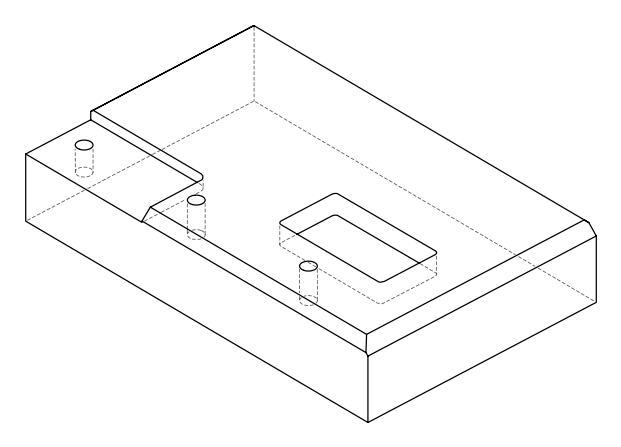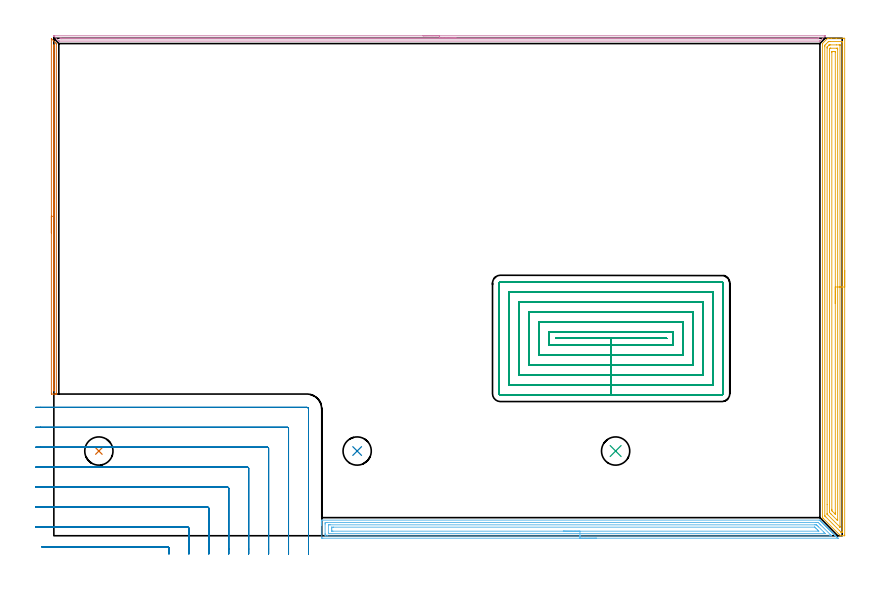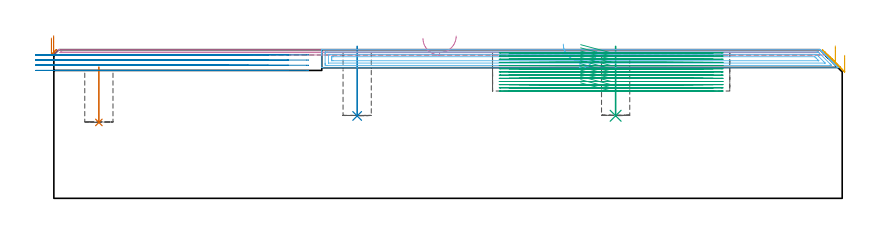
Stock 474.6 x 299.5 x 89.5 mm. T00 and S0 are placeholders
(PLAN: 9 operations, 3 tool changes, 95.2 min)
(1 INDEXABLE_INSERT_DRILL_BLIND_HOLE_FROM_SOLID | STEP1POCKET | NXT0302_005 | 0.14 min | 9871 mm3)
(2 INDEXABLE_INSERT_DRILL_BLIND_HOLE_FROM_SOLID_1 | STEP1POCKET_1 | NXT0302_005 | 0.17 min | 8989 mm3)
(3 INDEXABLE_INSERT_DRILL_BLIND_HOLE_FROM_SOLID_2 | STEP1POCKET_2 | NXT0302_005 | 0.17 min | 8966 mm3)
(4 AREA_MILL | FG_CHAMFER_SURFACE | UGT0205_001 | 7.52 min | 2391 mm3)
(5 AREA_MILL_1 | FG_CHAMFER_SURFACE_1 | UGT0205_001 | 12.07 min | 26872 mm3)
(6 AREA_MILL_2 | FG_CHAMFER_SURFACE_2 | UGT0205_001 | 10.04 min | 18392 mm3)
(7 AREA_MILL_3 | FG_CHAMFER_SURFACE_3 | UGT0205_001 | 3.54 min | 967 mm3)
(8 MILL_CORNER_NOTCH_RECTANGULAR | CORNER_NOTCH_RECTANGULAR | UGT0201_010 | Follow Part, ap 4, ae 75% | 11.65 min | 168564 mm3)
(9 MILL_RECTANGULAR_POCKET | POCKET_RECTANGULAR_STRAIGHT | NXT0201_009 | Follow Part, ap 2, ae 75% | 49.95 min | 269836 mm3)
(TOOL NXT0302_005 | Index. Insert Drill 17mm [880-D1700L20-05] | D17 PA176 FL85 Z2)
(TOOL UGT0205_001 | Chamfer Mill 20 x 3 x 45 deg. | D20 FL50 Z2)
(TOOL UGT0201_010 | End Mill 16 mm | D16 FL22 Z2)
(TOOL NXT0201_009 | ENDMILL 8mm [2P460-0800-NA 1630] | D8 FL26 Z6)
(OP 1 INDEXABLE_INSERT_DRILL_BLIND_HOLE_FROM_SOLID)
G17 G21 G94 G90
T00 M6
G54
G17 G0 G90 X27.1 Y51. S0 M3
G43 Z99.5 H1
G94 G81 G98 Z45.7 F250. R79.
G80
M5
M2
(OP 2 INDEXABLE_INSERT_DRILL_BLIND_HOLE_FROM_SOLID_1)
G17 G21 G94 G90
T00 M6
G54
G17 G0 G90 X182.6 Y51. S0 M3
G43 Z99.5 H1
G94 G81 G98 Z49.6 F250. R91.5
G80
M5
M2
(OP 3 INDEXABLE_INSERT_DRILL_BLIND_HOLE_FROM_SOLID_2)
G17 G21 G94 G90
T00 M6
G54
G17 G0 G90 X338.2 Y51. S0 M3
G43 Z99.5 H1
G94 G81 G98 Z49.7 F250. R91.5
G80
M5
M2
(OP 4 AREA_MILL)
G17 G21 G94 G90
T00 M6
G54
G17 G0 G90 X222.214 Y301. S1061 M3
G43 Z99.5 H0
Z96.3
G94 G1 X222.252 Z95.428 F250.
X222.366 Z94.564
X222.554 Z93.712
X222.817 Z92.88
X223.151 Z92.074
X223.553 Z91.3
X224.022 Z90.564
X224.553 Z89.872
X225.143 Z89.229
X225.786 Z88.64
X226.478 Z88.109
X227.214 Z87.64
X227.987 Z87.237
X228.793 Z86.903
X229.625 Z86.641
X230.477 Z86.452
X231.342 Z86.338
X232.214 Z86.3
X464.218 Y300.999 Z86.299
X464.294
X464.345 Y300.997 Z86.297
X464.366 Y300.993 Z86.299
X464.382 Y300.99 Z86.301
X464.334 Y300.931 Z86.362
X464.182 Y300.78 Z86.517
X462.877 Y299.477 Z87.822
X461.415 Y298.015 Z89.285
X461.242 Y297.844 Z89.452
X461.195 Y297.804 Z89.489
X461.089 Y297.8 Z89.5
X3.311
X3.005 Y297.804 Z89.49
X2.871 Y297.929 Z89.37
X0.003 Y300.796 Z86.502
Y300.8 Z86.498
X0.001 Y300.84 Z86.458
X0.003 Y300.964 Z86.334
X0.031 Y300.992 Z86.307
X0.107 Y300.997 Z86.303
X0.181 Y301. Z86.3
X232.214
Y299.586 Z87.714
X459.939 Y299.585 Z87.715
X460.195 Y299.584 Z87.716
X460.456 Y299.582 Z87.718
X460.506 Y299.579 Z87.721
X460.488 Y299.55 Z87.75
X460.304 Y299.36 Z87.94
X460.195 Y299.25 Z88.05
X460.159 Y299.221 Z88.079
X460.132 Y299.219 Z88.081
X460.069 Y299.216 Z88.084
X459.938 Y299.215 Z88.085
X4.842
X4.587 Y299.217 Z88.083
X4.205 Y299.221 Z88.079
X4.03 Y299.232 Z88.068
X3.857 Y299.404 Z87.896
X3.696 Y299.565 Z87.735
X3.824 Y299.579 Z87.721
X4.205 Y299.583 Z87.717
X4.462 Y299.585 Z87.715
X232.214 Y299.586 Z87.714
X233.085 Z87.752
X233.95 Z87.866
X234.802 Z88.055
X235.634 Z88.317
X236.44 Z88.651
X237.214 Z89.054
X237.949 Z89.523
X238.641 Z90.054
X239.285 Z90.643
X239.874 Z91.286
X240.405 Z91.979
X240.874 Z92.714
X241.277 Z93.488
X241.611 Z94.294
X241.873 Z95.126
X242.062 Z95.978
X242.176 Z96.843
X242.214 Z97.714
G0 Z99.5
M5
M2
(OP 5 AREA_MILL_1)
G17 G21 G94 G90
T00 M6
G54
G17 G0 G90 X476.1 Y159.75 S1061 M3
G43 Z99.5 H0
Z86.1
G94 G1 Y159.712 Z85.228 F250.
Y159.598 Z84.364
Y159.409 Z83.512
Y159.147 Z82.68
Y158.813 Z81.874
Y158.41 Z81.1
Y157.941 Z80.364
Y157.41 Z79.672
Y156.821 Z79.029
Y156.178 Z78.44
Y155.486 Z77.909
Y154.75 Z77.44
Y153.976 Z77.037
Y153.17 Z76.703
Y152.338 Z76.441
Y151.486 Z76.252
Y150.622 Z76.138
Y149.75 Z76.1
Y0.36
X476.097 Y0.167 Z76.103
X476.091 Y0.002 Z76.106
X475.927 Y0. Z76.27
X474.711 Z77.483
X473.618 Y0.001 Z78.581
X473.605 Y0.002 Z78.594
X473.6 Y0.004 Z78.598
X473.581 Y0.018 Z78.618
X473.383 Y0.215 Z78.813
X472.986 Y0.614 Z79.213
X463.162 Y10.437 Z89.036
X463.037 Y10.562 Z89.162
X462.783 Y10.818 Z89.415
X462.706 Y10.899 Z89.492
X462.7 Y11.33 Z89.5
Y296.208
X462.704 Y296.294 Z89.489
X462.724 Y296.322 Z89.471
X462.799 Y296.4 Z89.399
X465.733 Y299.333 Z86.466
X465.859 Y299.456 Z86.339
X465.897 Y299.49 Z86.301
X466.522 Y299.5 Z85.678
X467.961 Z84.236
X470.998 Z81.198
X475.596 Z76.601
X475.876 Y299.498 Z76.322
X476.092 Y299.49 Z76.106
X476.099 Y299.272 Z76.099
X476.1 Y149.75 Z76.1
X474.686 Z77.514
Y2.4
X474.684 Y2.183 Z77.516
X474.681 Y2.075 Z77.519
X474.679 Y2.025 Z77.521
X474.668 Y2.01 Z77.532
X474.618 Y2.008 Z77.582
X474.221 Y2.001 Z77.979
X474.123 Y2.003 Z78.077
X474.074 Y2.007 Z78.126
X474.05 Y2.011 Z78.15
X474.002 Y2.057 Z78.198
X473.826 Y2.226 Z78.374
X473.65 Y2.4 Z78.55
X472.941 Y3.109 Z79.259
X464.72 Y11.33 Z87.48
X464.461 Y11.591 Z87.739
X464.287 Y11.768 Z87.913
X464.148 Y11.913 Z88.052
X464.121 Y11.958 Z88.079
X464.114 Y12.223 Z88.086
X464.115 Y294.421 Z88.085
X464.132 Y295.27 Z88.068
X464.17 Y295.314 Z88.03
X464.572 Y295.72 Z87.628
X464.974 Y296.124 Z87.226
X465.951 Y297.1 Z86.249
X466.355 Y297.493 Z85.845
X466.744 Y297.496 Z85.456
X467.234 Y297.499 Z84.966
X474.316 Z77.884
X474.558 Y297.495 Z77.642
X474.668 Y297.49 Z77.532
X474.679 Y297.486 Z77.521
X474.681 Y297.469 Z77.519
X474.684 Y297.42 Z77.516
X474.685 Y297.322 Z77.515
X474.686 Y297.126 Z77.514
Y149.75
X473.271 Z78.929
Y5.638
X473.269 Y5.304 Z78.931
X473.267 Y5.261 Z78.933
X473.265 Y5.249 Z78.935
X473.26 Y5.251 Z78.94
X473.187 Y5.317 Z79.013
X473.077 Y5.423 Z79.123
X465.859 Y12.641 Z86.341
X465.624 Y12.88 Z86.576
X465.566 Y12.942 Z86.634
X465.539 Y12.972 Z86.661
X465.535 Y13.006 Z86.665
X465.533 Y13.116 Z86.667
X465.529 Y13.449 Z86.671
X465.528 Y18.696 Z86.672
X465.529 Y293.528 Z86.671
X465.53 Y293.86 Z86.67
X465.534 Y294.141 Z86.666
X465.535 Y294.207 Z86.665
X465.575 Y294.263 Z86.625
X465.722 Y294.421 Z86.478
X466.614 Y295.314 Z85.586
X466.68 Y295.379 Z85.52
X466.744 Y295.44 Z85.456
X466.791 Y295.48 Z85.409
X466.833 Y295.49 Z85.367
X466.92 Y295.494 Z85.28
X467.095 Y295.498 Z85.105
X467.446 Y295.5 Z84.754
X471.17 Z81.03
X472.757 Z79.443
X472.941 Y295.498 Z79.259
X473.125 Y295.495 Z79.075
X473.246 Y295.49 Z78.954
X473.265 Y295.481 Z78.935
X473.267 Y295.465 Z78.933
X473.27 Y295.425 Z78.93
X473.271 Y295.314 Z78.929
Y149.75
X471.857 Z80.343
Y9.306
X471.855 Y9.187 Z80.345
X471.853 Y9.128 Z80.347
X471.852 Y9.113 Z80.348
X471.839 Y9.121 Z80.361
X471.406 Y9.544 Z80.794
X467.833 Y13.116 Z84.367
X467.63 Y13.321 Z84.57
X466.95 Y14.009 Z85.25
X466.944 Y14.701 Z85.256
X466.943 Y14.902 Z85.257
Y292.635
X466.946 Y292.982 Z85.254
X466.95 Y293.154 Z85.25
X466.952 Y293.191 Z85.248
X466.971 Y293.214 Z85.229
X467.012 Y293.258 Z85.188
X467.22 Y293.46 Z84.98
X467.257 Y293.49 Z84.943
X467.308 Y293.494 Z84.892
X467.415 Y293.497 Z84.785
X467.63 Y293.5 Z84.57
X467.658 Z84.542
X471.198 Z81.002
X471.606 Y293.495 Z80.594
X471.81 Y293.49 Z80.39
X471.851 Y293.487 Z80.349
X471.853 Y293.452 Z80.347
X471.855 Y293.393 Z80.345
X471.857 Y292.835 Z80.343
Y292.635
Y149.75
X470.443 Z81.757
X470.442 Y13.85 Z81.758
X470.438 Y13.116 Z81.762
X470.436 Y12.964 Z81.764
X470.282 Y13.116 Z81.918
X468.497 Y14.902 Z83.703
X468.364 Y15.054 Z83.836
X468.358 Y15.795 Z83.842
X468.357 Y15.954 Z83.843
X468.358 Y291.008 Z83.842
X468.359 Y291.168 Z83.841
X468.364 Y291.477 Z83.836
X468.515 Y291.49 Z83.685
X468.758 Y291.497 Z83.442
X469.4 Y291.499 Z82.8
X469.64 Y291.5 Z82.56
X470.285 Y291.496 Z81.915
X470.377 Y291.494 Z81.823
X470.427 Y291.49 Z81.773
X470.436 Y291.327 Z81.764
X470.441 Y291.008 Z81.759
X470.442 Y290.849 Z81.758
X470.443 Y149.75 Z81.757
Y148.878 Z81.795
Y148.013 Z81.909
Y147.162 Z82.098
Y146.33 Z82.36
Y145.524 Z82.694
Y144.75 Z83.097
Y144.014 Z83.565
Y143.322 Z84.096
Y142.679 Z84.686
Y142.09 Z85.329
Y141.558 Z86.021
Y141.09 Z86.757
Y140.687 Z87.531
Y140.353 Z88.337
Y140.091 Z89.169
Y139.902 Z90.02
Y139.788 Z90.885
Y139.75 Z91.757
G0 Z99.5
M5
M2
(OP 6 AREA_MILL_2)
G17 G21 G94 G90
T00 M6
G54
G17 G0 G90 X326.7 Y-1.5 S1061 M3
G43 Z99.5 H0
Z88.6
G94 G1 X326.662 Z87.728 F250.
X326.548 Z86.864
X326.359 Z86.012
X326.097 Z85.18
X325.763 Z84.374
X325.36 Z83.6
X324.892 Z82.864
X324.36 Z82.172
X323.771 Z81.529
X323.128 Z80.94
X322.436 Z80.408
X321.7 Z79.94
X320.926 Z79.537
X320.12 Z79.203
X319.288 Z78.941
X318.437 Z78.752
X317.572 Z78.638
X316.7 Z78.6
X161.902
X161.568 Y-1.497 Z78.602
X161.31 Y-1.492 Z78.606
X161.3 Y-1.23 Z78.868
Y6.173 Z86.267
Y6.751 Z86.848
Y7.062 Z87.158
Y7.641 Z87.737
Y7.951 Z88.046
Y8.573 Z88.672
Y9.009 Z89.108
X161.306 Y9.361 Z89.453
X161.31 Y9.397 Z89.488
X161.456 Y9.4 Z89.5
X460.792
X461.204 Y9.394 Z89.492
X461.269 Y9.331 Z89.431
X461.316 Y9.285 Z89.383
X461.684 Y8.917 Z89.015
X461.761 Y8.84 Z88.937
X461.836 Y8.765 Z88.864
X461.981 Y8.619 Z88.718
X462.058 Y8.544 Z88.64
X462.131 Y8.469 Z88.568
X462.279 Y8.322 Z88.421
X462.354 Y8.248 Z88.344
X462.427 Y8.174 Z88.273
X462.576 Y8.025 Z88.124
X462.65 Y7.951 Z88.048
X462.722 Y7.879 Z87.978
X462.873 Y7.727 Z87.826
X462.947 Y7.655 Z87.751
X463.017 Y7.583 Z87.682
X463.171 Y7.43 Z87.529
X463.243 Y7.358 Z87.455
X463.313 Y7.288 Z87.387
X463.468 Y7.132 Z87.231
X463.54 Y7.062 Z87.158
X463.608 Y6.992 Z87.091
X463.766 Y6.835 Z86.934
X463.836 Y6.766 Z86.862
X463.904 Y6.697 Z86.796
X464.063 Y6.538 Z86.637
X464.132 Y6.469 Z86.566
X464.199 Y6.402 Z86.501
X464.36 Y6.24 Z86.339
X464.429 Y6.173 Z86.269
X464.494 Y6.106 Z86.205
X464.658 Y5.943 Z86.042
X464.725 Y5.877 Z85.973
X464.79 Y5.811 Z85.91
X464.955 Y5.645 Z85.744
X465.022 Y5.58 Z85.677
X465.085 Y5.515 Z85.614
X465.253 Y5.348 Z85.447
X465.318 Y5.284 Z85.38
X465.381 Y5.22 Z85.319
X465.55 Y5.051 Z85.15
X465.614 Y4.987 Z85.084
X465.676 Y4.925 Z85.024
X465.847 Y4.753 Z84.852
X465.911 Y4.691 Z84.788
X465.971 Y4.629 Z84.728
X466.145 Y4.456 Z84.555
X466.207 Y4.395 Z84.491
X466.267 Y4.334 Z84.433
X466.442 Y4.158 Z84.257
X466.503 Y4.098 Z84.195
X466.562 Y4.038 Z84.137
X466.74 Y3.861 Z83.96
X466.8 Y3.802 Z83.898
X466.857 Y3.743 Z83.842
X467.037 Y3.564 Z83.663
X467.096 Y3.505 Z83.602
X467.153 Y3.448 Z83.547
X467.334 Y3.266 Z83.365
X467.393 Y3.209 Z83.306
X467.448 Y3.152 Z83.251
X467.632 Y2.969 Z83.068
X467.689 Y2.913 Z83.009
X467.744 Y2.857 Z82.956
X467.929 Y2.671 Z82.77
X467.985 Y2.616 Z82.713
X468.039 Y2.561 Z82.66
X468.227 Y2.374 Z82.473
X468.282 Y2.32 Z82.417
X468.334 Y2.266 Z82.365
X468.524 Y2.077 Z82.176
X468.578 Y2.023 Z82.12
X468.63 Y1.971 Z82.07
X468.821 Y1.779 Z81.878
X468.874 Y1.727 Z81.824
X468.925 Y1.675 Z81.774
X469.119 Y1.482 Z81.581
X469.171 Y1.431 Z81.528
X469.221 Y1.38 Z81.479
X469.416 Y1.184 Z81.283
X469.467 Y1.134 Z81.231
X469.516 Y1.085 Z81.184
X469.714 Y0.887 Z80.986
X469.764 Y0.838 Z80.935
X469.811 Y0.789 Z80.888
X470.011 Y0.59 Z80.689
X470.06 Y0.542 Z80.639
X470.107 Y0.494 Z80.593
X470.308 Y0.292 Z80.391
X470.356 Y0.245 Z80.342
X470.402 Y0.198 Z80.297
X470.606 Y-0.005 Z80.094
X470.653 Y-0.051 Z80.046
X470.698 Y-0.097 Z80.002
X470.903 Y-0.303 Z79.796
X470.949 Y-0.348 Z79.749
X470.993 Y-0.392 Z79.707
X471.201 Y-0.6 Z79.499
X471.245 Y-0.644 Z79.453
X471.542 Y-0.94 Z79.157
X471.667 Y-1.067 Z79.033
X471.795 Y-1.195 Z78.905
X471.986 Y-1.385 Z78.713
X472.093 Y-1.492 Z78.605
X472.094 Y-1.497 Z78.6
X472.093 Y-1.499 Z78.599
X471.872 Y-1.5 Z78.6
X316.7
Y-0.086 Z80.014
X164.613
X163.719 Y-0.084 Z80.016
X163.686 Y-0.082 Z80.018
X163.31 Y-0.051 Z80.049
X163.303 Y0.331 Z80.431
X163.301 Y0.838 Z80.938
X163.3 Y1.223 Z81.323
X163.301 Y7.062 Z87.162
X163.302 Y7.445 Z87.545
X163.31 Y7.951 Z88.051
X163.655 Y7.982 Z88.082
X163.686 Y7.984 Z88.084
X164.544 Y7.986 Z88.086
X458.973
X459.867 Y7.983 Z88.083
X459.899 Y7.981 Z88.081
X460.187 Y7.951 Z88.051
X460.792 Y7.357 Z87.457
X461.088 Y7.062 Z87.162
X461.684 Y6.467 Z86.567
X467.312 Y0.838 Z80.938
X467.929 Y0.217 Z80.317
X468.19 Y-0.051 Z80.049
X467.959 Y-0.081 Z80.019
X467.929 Y-0.083 Z80.017
X467.072 Y-0.086 Z80.014
X316.7
Y1.328 Z81.428
X165.471 Y1.329 Z81.429
X165.338 Y1.33 Z81.43
X165.316 Y1.332 Z81.432
X165.312 Y1.334 Z81.434
X165.308 Y1.353 Z81.453
X165.303 Y1.443 Z81.543
X165.301 Y1.557 Z81.657
X165.3 Y1.727 Z81.827
X165.301 Y6.342 Z86.442
X165.307 Y6.513 Z86.613
X165.31 Y6.558 Z86.658
X165.324 Y6.565 Z86.665
X165.371 Y6.567 Z86.667
X165.471 Y6.569 Z86.669
X165.963 Y6.571 Z86.671
X166.363
X458.115
X458.61 Y6.569 Z86.669
X459.007 Y6.564 Z86.664
X459.132 Y6.557 Z86.657
X459.263 Y6.43 Z86.53
X459.526 Y6.173 Z86.273
X459.899 Y5.801 Z85.901
X460.417 Y5.284 Z85.384
X463.468 Y2.233 Z82.333
X463.973 Y1.727 Z81.827
X464.36 Y1.338 Z81.438
X464.361 Y1.332 Z81.432
X463.868 Y1.329 Z81.429
X316.7 Y1.328 Z81.428
Y2.743 Z82.843
X168.021
X167.361 Y2.746 Z82.846
X167.324 Y2.748 Z82.848
X167.31 Y2.75 Z82.85
X167.308 Y2.769 Z82.869
X167.303 Y2.868 Z82.968
X167.301 Y3.065 Z83.165
X167.3 Y3.461 Z83.561
Y4.35 Z84.45
X167.302 Y4.817 Z84.917
X167.305 Y5.028 Z85.128
X167.31 Y5.133 Z85.233
X167.312 Y5.151 Z85.251
X167.332 Y5.153 Z85.253
X167.384 Y5.155 Z85.255
X168.148 Y5.157 Z85.257
X168.274
X457.924
X458.019 Y5.156 Z85.256
X458.066 Y5.153 Z85.253
X458.086 Y5.151 Z85.251
X458.115 Y5.129 Z85.229
X458.856 Y4.395 Z84.495
X459.007 Y4.244 Z84.344
X459.746 Y3.505 Z83.605
X459.899 Y3.352 Z83.452
X460.482 Y2.76 Z82.86
X460.491 Y2.748 Z82.848
X460.488 Y2.747 Z82.847
X460.451 Y2.745 Z82.845
X460.372 Y2.743 Z82.843
X460.215
X316.7
X315.828 Z82.881
X314.964 Z82.995
X314.112 Z83.183
X313.28 Z83.446
X312.474 Z83.78
X311.7 Z84.182
X310.964 Z84.651
X310.272 Z85.182
X309.629 Z85.772
X309.04 Z86.415
X308.509 Z87.107
X308.04 Z87.843
X307.637 Z88.616
X307.303 Z89.422
X307.041 Z90.254
X306.852 Z91.106
X306.738 Z91.971
X306.7 Z92.843
G0 Z99.5
M5
M2
(OP 7 AREA_MILL_3)
G17 G21 G94 G90
T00 M6
G54
G17 G0 G90 X-1.5 Y182.3 S1061 M3
G43 Z99.5 H0
Z96.5
G94 G1 Y182.338 Z95.628 F250.
Y182.452 Z94.764
Y182.641 Z93.912
Y182.903 Z93.08
Y183.237 Z92.274
Y183.64 Z91.5
Y184.109 Z90.764
Y184.64 Z90.072
Y185.229 Z89.429
Y185.872 Z88.84
Y186.564 Z88.308
Y187.3 Z87.84
Y188.074 Z87.437
Y188.88 Z87.103
Y189.712 Z86.841
Y190.564 Z86.652
Y191.429 Z86.538
Y192.3 Z86.5
Y299.187
X-1.495 Y299.27 Z86.504
X-1.493 Y299.281 Z86.505
X-1.469 Y299.27 Z86.529
X1.232 Y296.568 Z89.231
X1.488 Y296.314 Z89.484
X1.491 Y296.31 Z89.488
X1.494 Y296.297 Z89.489
X1.5 Y295.993 Z89.5
Y85.479
X1.497 Y85.31 Z89.488
X1.438 Y85.307 Z89.43
X1.014 Y85.3 Z89.014
X0.714 Z88.714
X0. Z87.995
X-1.249 Z86.748
X-1.491 Y85.302 Z86.505
X-1.5 Y85.783 Z86.5
Y192.3
X-0.086 Z87.914
X-0.085 Y295.099 Z87.915
Y295.184
X-0.083 Y295.27 Z87.917
X-0.077 Y295.416 Z87.923
X0. Y295.341 Z88.
X0.058 Y295.281 Z88.058
X0.079 Y295.238 Z88.079
X0.082 Y295.184 Z88.082
X0.084 Y295.099 Z88.084
X0.085 Y295.013 Z88.085
X0.086 Y294.205 Z88.086
X0.085 Y87.628 Z88.085
X0.083 Y87.542 Z88.083
X0.079 Y87.371 Z88.079
X0.071 Y87.309 Z88.071
X0.051 Y87.306 Z88.051
X0. Y87.303 Z88.
X-0.059 Z87.941
X-0.075 Y87.306 Z87.925
X-0.079 Y87.308 Z87.921
X-0.081 Y87.343 Z87.919
X-0.084 Y87.456 Z87.916
X-0.086 Y87.799 Z87.914
Y192.3
Y193.172 Z87.952
Y194.037 Z88.066
Y194.888 Z88.255
Y195.72 Z88.517
Y196.526 Z88.851
Y197.3 Z89.254
Y198.036 Z89.723
Y198.728 Z90.254
Y199.371 Z90.843
Y199.961 Z91.486
Y200.492 Z92.178
Y200.96 Z92.914
Y201.363 Z93.688
Y201.697 Z94.494
Y201.959 Z95.326
Y202.148 Z96.178
Y202.262 Z97.043
Y202.3 Z97.914
G0 Z99.5
M5
M2
(OP 8 MILL_CORNER_NOTCH_RECTANGULAR)
G17 G21 G94 G90
T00 M6
G54
G17 G0 G90 X69.303 Y-11. S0 M3
G43 Z99.5 H0
Z86.375
G94 G1 X69.3 Y-8. F250.
Y-7.918 F500.
Y-7.493
G3 X68.507 Y-6.7 R0.8
G1 X-4.372
X-7.372 F250.
G0 Z99.5
X81.303 Y-11.
Z86.375
G1 X81.3 Y-8.
Y-7.918 F500.
Y4.506
G3 X80.506 Y5.3 R0.8
G1 X-8.
X-11. F250.
G0 Z99.5
X93.304 Y-11.
Z86.375
G1 X93.3 Y-8.
Y-7.918 F500.
Y16.506
G3 X92.506 Y17.3 R0.8
G1 X-8.
X-11. F250.
G0 Z99.5
X105.305 Y-11.
Z86.375
G1 X105.3 Y-8.
Y-7.918 F500.
Y28.506
G3 X104.506 Y29.3 R0.8
G1 X-8.
X-11. F250.
G0 Z99.5
X117.307 Y-11.
Z86.375
G1 X117.3 Y-8.
Y-7.918 F500.
Y40.505
G3 X116.505 Y41.3 R0.8
G1 X-8.
X-11. F250.
G0 Z99.5
X129.31 Y-11.
Z86.375
G1 X129.3 Y-8.
Y-7.918 F500.
Y52.505
G3 X128.505 Y53.3 R0.8
G1 X-8.
X-11. F250.
G0 Z99.5
X141.321 Y-11.
Z86.375
G1 X141.3 Y-8.
Y-7.918 F500.
Y64.505
G3 X140.505 Y65.3 R0.8
G1 X-8.
X-11. F250.
G0 Z99.5
X153.3 Y-10.918
Z86.375
G1 Y-7.918
Y76.3 F500.
G3 X152.3 Y77.3 R1.
G1 X-8.
X-11. F250.
G0 Z99.5
X69.3 Y-11.
Z83.25
G1 Y-8.
Y-7.493 F500.
G3 X68.507 Y-6.7 R0.8
G1 X-4.372
X-7.372 F250.
G0 Z99.5
X81.3 Y-11.
Z83.25
G1 Y-8.
Y4.506 F500.
G3 X80.506 Y5.3 R0.8
G1 X-8.
X-11. F250.
G0 Z99.5
X93.3 Y-11.
Z83.25
G1 Y-8.
Y16.506 F500.
G3 X92.506 Y17.3 R0.8
G1 X-8.
X-11. F250.
G0 Z99.5
X105.3 Y-11.
Z83.25
G1 Y-8.
Y28.506 F500.
G3 X104.506 Y29.3 R0.8
G1 X-8.
X-11. F250.
G0 Z99.5
X117.3 Y-11.
Z83.25
G1 Y-8.
Y40.505 F500.
G3 X116.505 Y41.3 R0.8
G1 X-8.
X-11. F250.
G0 Z99.5
X129.3 Y-11.
Z83.25
G1 Y-8.
Y52.505 F500.
G3 X128.505 Y53.3 R0.8
G1 X-8.
X-11. F250.
G0 Z99.5
X141.3 Y-11.
Z83.25
G1 Y-8.
Y64.505 F500.
G3 X140.505 Y65.3 R0.8
G1 X-8.
X-11. F250.
G0 Z99.5
X153.3 Y-11.
Z83.25
G1 Y-8.
Y76.3 F500.
G3 X152.3 Y77.3 R1.
G1 X-8.
X-11. F250.
G0 Z99.5
X69.3 Y-11.
Z80.125
G1 Y-8.
Y-7.493 F500.
G3 X68.507 Y-6.7 R0.8
G1 X-4.372
X-7.372 F250.
G0 Z99.5
X81.3 Y-11.
Z80.125
G1 Y-8.
Y4.506 F500.
G3 X80.506 Y5.3 R0.8
G1 X-8.
X-11. F250.
G0 Z99.5
X93.3 Y-11.
Z80.125
G1 Y-8.
Y16.506 F500.
G3 X92.506 Y17.3 R0.8
G1 X-8.
X-11. F250.
G0 Z99.5
X105.3 Y-11.
Z80.125
G1 Y-8.
Y28.506 F500.
G3 X104.506 Y29.3 R0.8
G1 X-8.
X-11. F250.
G0 Z99.5
X117.3 Y-11.
Z80.125
G1 Y-8.
Y40.505 F500.
G3 X116.505 Y41.3 R0.8
G1 X-8.
X-11. F250.
G0 Z99.5
X129.3 Y-11.
Z80.125
G1 Y-8.
Y52.505 F500.
G3 X128.505 Y53.3 R0.8
G1 X-8.
X-11. F250.
G0 Z99.5
X141.3 Y-11.
Z80.125
G1 Y-8.
Y64.505 F500.
G3 X140.505 Y65.3 R0.8
G1 X-8.
X-11. F250.
G0 Z99.5
X153.3 Y-11.
Z80.125
G1 Y-8.
Y76.3 F500.
G3 X152.3 Y77.3 R1.
G1 X-8.
X-11. F250.
G0 Z99.5
X69.3 Y-11.
Z77.
G1 Y-8.
Y-7.493 F500.
G3 X68.507 Y-6.7 R0.8
G1 X-4.372
X-7.372 F250.
G0 Z99.5
X81.3 Y-11.
Z77.
G1 Y-8.
Y4.507 F500.
G3 X80.506 Y5.3 R0.8
G1 X-8.
X-11. F250.
G0 Z99.5
X93.3 Y-11.
Z77.
G1 Y-8.
Y16.506 F500.
G3 X92.506 Y17.3 R0.8
G1 X-8.
X-11. F250.
G0 Z99.5
X105.3 Y-11.
Z77.
G1 Y-8.
Y28.506 F500.
G3 X104.506 Y29.3 R0.8
G1 X-8.
X-11. F250.
G0 Z99.5
X117.3 Y-11.
Z77.
G1 Y-8.
Y40.505 F500.
G3 X116.505 Y41.3 R0.8
G1 X-8.
X-11. F250.
G0 Z99.5
X129.3 Y-11.
Z77.
G1 Y-8.
Y52.505 F500.
G3 X128.505 Y53.3 R0.8
G1 X-8.
X-11. F250.
G0 Z99.5
X141.3 Y-11.
Z77.
G1 Y-8.
Y64.505 F500.
G3 X140.505 Y65.3 R0.8
G1 X-8.
X-11. F250.
G0 Z99.5
X153.3 Y-11.
Z77.
G1 Y-8.
Y76.3 F500.
G3 X152.3 Y77.3 R1.
G1 X-8.
X-11. F250.
G0 Z99.5
M5
M2
(OP 9 MILL_RECTANGULAR_POCKET)
G17 G21 G94 G90
T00 M6
G54
G17 G0 G90 X317.156 Y118.76 S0 M3
G43 Z99.5 H1
Z92.5
G94 G1 X335.5 Z87.585 F250.
X368.94 F500.
Y118.84
X302.06
Y118.76
X335.5
Y114.8
X372.9
Y122.8
X298.1
Y114.8
X335.5
Y108.8
X378.9
Y128.8
X292.1
Y108.8
X335.5
Y102.8
X384.9
Y134.8
X286.1
Y102.8
X335.5
Y96.8
X390.9
Y140.8
X280.1
Y96.8
X335.5
Y90.8
X396.9
Y146.8
X274.1
Y90.8
X335.5
Y84.8
X402.2
G3 X402.9 Y85.5 R0.7
G1 Y152.1
G3 X402.2 Y152.8 R0.7
G1 X268.8
G3 X268.1 Y152.1 R0.7
G1 Y85.5
G3 X268.8 Y84.8 R0.7
G1 X335.5
X336.5
G0 X317.156 Y118.76 Z90.585
G1 X335.5 Z85.669 F250.
X368.94 F500.
Y118.84
X302.06
Y118.76
X335.5
Y114.8
X372.9
Y122.8
X298.1
Y114.8
X335.5
Y108.8
X378.9
Y128.8
X292.1
Y108.8
X335.5
Y102.8
X384.9
Y134.8
X286.1
Y102.8
X335.5
Y96.8
X390.9
Y140.8
X280.1
Y96.8
X335.5
Y90.8
X396.9
Y146.8
X274.1
Y90.8
X335.5
Y84.8
X402.2
G3 X402.9 Y85.5 R0.7
G1 Y152.1
G3 X402.2 Y152.8 R0.7
G1 X268.8
G3 X268.1 Y152.1 R0.7
G1 Y85.5
G3 X268.8 Y84.8 R0.7
G1 X335.5
X336.5
G0 X317.156 Y118.76 Z88.669
G1 X335.5 Z83.754 F250.
X368.94 F500.
Y118.84
X302.06
Y118.76
X335.5
Y114.8
X372.9
Y122.8
X298.1
Y114.8
X335.5
Y108.8
X378.9
Y128.8
X292.1
Y108.8
X335.5
Y102.8
X384.9
Y134.8
X286.1
Y102.8
X335.5
Y96.8
X390.9
Y140.8
X280.1
Y96.8
X335.5
Y90.8
X396.9
Y146.8
X274.1
Y90.8
X335.5
Y84.8
X402.2
G3 X402.9 Y85.5 R0.7
G1 Y152.1
G3 X402.2 Y152.8 R0.7
G1 X268.8
G3 X268.1 Y152.1 R0.7
G1 Y85.5
G3 X268.8 Y84.8 R0.7
G1 X335.5
X336.5
G0 X317.156 Y118.76 Z86.754
G1 X335.5 Z81.838 F250.
X368.94 F500.
Y118.84
X302.06
Y118.76
X335.5
Y114.8
X372.9
Y122.8
X298.1
Y114.8
X335.5
Y108.8
X378.9
Y128.8
X292.1
Y108.8
X335.5
Y102.8
X384.9
Y134.8
X286.1
Y102.8
X335.5
Y96.8
X390.9
Y140.8
X280.1
Y96.8
X335.5
Y90.8
X396.9
Y146.8
X274.1
Y90.8
X335.5
Y84.8
X402.2
G3 X402.9 Y85.5 R0.7
G1 Y152.1
G3 X402.2 Y152.8 R0.7
G1 X268.8
G3 X268.1 Y152.1 R0.7
G1 Y85.5
G3 X268.8 Y84.8 R0.7
G1 X335.5
X336.5
G0 X317.156 Y118.76 Z84.838
G1 X335.5 Z79.923 F250.
X368.94 F500.
Y118.84
X302.06
Y118.76
X335.5
Y114.8
X372.9
Y122.8
X298.1
Y114.8
X335.5
Y108.8
X378.9
Y128.8
X292.1
Y108.8
X335.5
Y102.8
X384.9
Y134.8
X286.1
Y102.8
X335.5
Y96.8
X390.9
Y140.8
X280.1
Y96.8
X335.5
Y90.8
X396.9
Y146.8
X274.1
Y90.8
X335.5
Y84.8
X402.2
G3 X402.9 Y85.5 R0.7
G1 Y152.1
G3 X402.2 Y152.8 R0.7
G1 X268.8
G3 X268.1 Y152.1 R0.7
G1 Y85.5
G3 X268.8 Y84.8 R0.7
G1 X335.5
X336.5
G0 X317.156 Y118.76 Z82.923
G1 X335.5 Z78.008 F250.
X368.94 F500.
Y118.84
X302.06
Y118.76
X335.5
Y114.8
X372.9
Y122.8
X298.1
Y114.8
X335.5
Y108.8
X378.9
Y128.8
X292.1
Y108.8
X335.5
Y102.8
X384.9
Y134.8
X286.1
Y102.8
X335.5
Y96.8
X390.9
Y140.8
X280.1
Y96.8
X335.5
Y90.8
X396.9
Y146.8
X274.1
Y90.8
X335.5
Y84.8
X402.2
G3 X402.9 Y85.5 R0.7
G1 Y152.1
G3 X402.2 Y152.8 R0.7
G1 X268.8
G3 X268.1 Y152.1 R0.7
G1 Y85.5
G3 X268.8 Y84.8 R0.7
G1 X335.5
X336.5
G0 X317.156 Y118.76 Z81.008
G1 X335.5 Z76.092 F250.
X368.94 F500.
Y118.84
X302.06
Y118.76
X335.5
Y114.8
X372.9
Y122.8
X298.1
Y114.8
X335.5
Y108.8
X378.9
Y128.8
X292.1
Y108.8
X335.5
Y102.8
X384.9
Y134.8
X286.1
Y102.8
X335.5
Y96.8
X390.9
Y140.8
X280.1
Y96.8
X335.5
Y90.8
X396.9
Y146.8
X274.1
Y90.8
X335.5
Y84.8
X402.2
G3 X402.9 Y85.5 R0.7
G1 Y152.1
G3 X402.2 Y152.8 R0.7
G1 X268.8
G3 X268.1 Y152.1 R0.7
G1 Y85.5
G3 X268.8 Y84.8 R0.7
G1 X335.5
X336.5
G0 X317.156 Y118.76 Z79.092
G1 X335.5 Z74.177 F250.
X368.94 F500.
Y118.84
X302.06
Y118.76
X335.5
Y114.8
X372.9
Y122.8
X298.1
Y114.8
X335.5
Y108.8
X378.9
Y128.8
X292.1
Y108.8
X335.5
Y102.8
X384.9
Y134.8
X286.1
Y102.8
X335.5
Y96.8
X390.9
Y140.8
X280.1
Y96.8
X335.5
Y90.8
X396.9
Y146.8
X274.1
Y90.8
X335.5
Y84.8
X402.2
G3 X402.9 Y85.5 R0.7
G1 Y152.1
G3 X402.2 Y152.8 R0.7
G1 X268.8
G3 X268.1 Y152.1 R0.7
G1 Y85.5
G3 X268.8 Y84.8 R0.7
G1 X335.5
X336.5
G0 X317.156 Y118.76 Z77.177
G1 X335.5 Z72.262 F250.
X368.94 F500.
Y118.84
X302.06
Y118.76
X335.5
Y114.8
X372.9
Y122.8
X298.1
Y114.8
X335.5
Y108.8
X378.9
Y128.8
X292.1
Y108.8
X335.5
Y102.8
X384.9
Y134.8
X286.1
Y102.8
X335.5
Y96.8
X390.9
Y140.8
X280.1
Y96.8
X335.5
Y90.8
X396.9
Y146.8
X274.1
Y90.8
X335.5
Y84.8
X402.2
G3 X402.9 Y85.5 R0.7
G1 Y152.1
G3 X402.2 Y152.8 R0.7
G1 X268.8
G3 X268.1 Y152.1 R0.7
G1 Y85.5
G3 X268.8 Y84.8 R0.7
G1 X335.5
X336.5
G0 X317.156 Y118.76 Z75.262
G1 X335.5 Z70.346 F250.
X368.94 F500.
Y118.84
X302.06
Y118.76
X335.5
Y114.8
X372.9
Y122.8
X298.1
Y114.8
X335.5
Y108.8
X378.9
Y128.8
X292.1
Y108.8
X335.5
Y102.8
X384.9
Y134.8
X286.1
Y102.8
X335.5
Y96.8
X390.9
Y140.8
X280.1
Y96.8
X335.5
Y90.8
X396.9
Y146.8
X274.1
Y90.8
X335.5
Y84.8
X402.2
G3 X402.9 Y85.5 R0.7
G1 Y152.1
G3 X402.2 Y152.8 R0.7
G1 X268.8
G3 X268.1 Y152.1 R0.7
G1 Y85.5
G3 X268.8 Y84.8 R0.7
G1 X335.5
X336.5
G0 X317.156 Y118.76 Z73.346
G1 X335.5 Z68.431 F250.
X368.94 F500.
Y118.84
X302.06
Y118.76
X335.5
Y114.8
X372.9
Y122.8
X298.1
Y114.8
X335.5
Y108.8
X378.9
Y128.8
X292.1
Y108.8
X335.5
Y102.8
X384.9
Y134.8
X286.1
Y102.8
X335.5
Y96.8
X390.9
Y140.8
X280.1
Y96.8
X335.5
Y90.8
X396.9
Y146.8
X274.1
Y90.8
X335.5
Y84.8
X402.2
G3 X402.9 Y85.5 R0.7
G1 Y152.1
G3 X402.2 Y152.8 R0.7
G1 X268.8
G3 X268.1 Y152.1 R0.7
G1 Y85.5
G3 X268.8 Y84.8 R0.7
G1 X335.5
X336.5
G0 X317.156 Y118.76 Z71.431
G1 X335.5 Z66.515 F250.
X368.94 F500.
Y118.84
X302.06
Y118.76
X335.5
Y114.8
X372.9
Y122.8
X298.1
Y114.8
X335.5
Y108.8
X378.9
Y128.8
X292.1
Y108.8
X335.5
Y102.8
X384.9
Y134.8
X286.1
Y102.8
X335.5
Y96.8
X390.9
Y140.8
X280.1
Y96.8
X335.5
Y90.8
X396.9
Y146.8
X274.1
Y90.8
X335.5
Y84.8
X402.2
G3 X402.9 Y85.5 R0.7
G1 Y152.1
G3 X402.2 Y152.8 R0.7
G1 X268.8
G3 X268.1 Y152.1 R0.7
G1 Y85.5
G3 X268.8 Y84.8 R0.7
G1 X335.5
X336.5
G0 X317.156 Y118.76 Z69.515
G1 X335.5 Z64.6 F250.
X368.94 F500.
Y118.84
X302.06
Y118.76
X335.5
Y114.8
X372.9
Y122.8
X298.1
Y114.8
X335.5
Y108.8
X378.9
Y128.8
X292.1
Y108.8
X335.5
Y102.8
X384.9
Y134.8
X286.1
Y102.8
X335.5
Y96.8
X390.9
Y140.8
X280.1
Y96.8
X335.5
Y90.8
X396.9
Y146.8
X274.1
Y90.8
X335.5
Y84.8
X402.2
G3 X402.9 Y85.5 R0.7
G1 Y152.1
G3 X402.2 Y152.8 R0.7
G1 X268.8
G3 X268.1 Y152.1 R0.7
G1 Y85.5
G3 X268.8 Y84.8 R0.7
G1 X335.5
X336.5
G0 Z99.5
M5
M2
